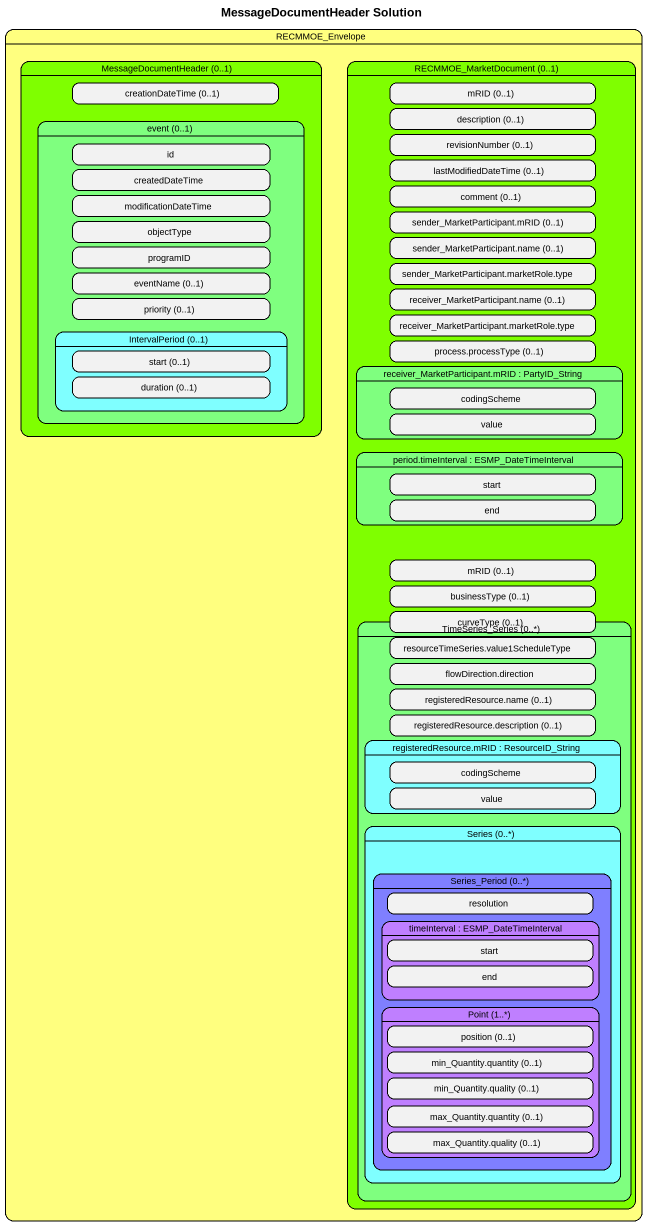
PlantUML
@startuml
title MessageDocumentHeader Solution
hide empty description
state RECMMOE_Envelope #FFFF7F {
  state "MessageDocumentHeader (0..1)" as MessageDocumentHeader_0_1 #7FFF00 {
    state "creationDateTime (0..1)" as creationDateTime_0_1
    state "event (0..1)" as event_0_1 #7FFF7F {
      state id
      state createdDateTime
      state modificationDateTime
      state objectType
      state programID
      state "eventName (0..1)" as eventName_0_1
      state "priority (0..1)" as priority_0_1
      state "IntervalPeriod (0..1)" as IntervalPeriod_0_1 #7FFFFF {
        state "start (0..1)" as start_0_1
        state "duration (0..1)" as duration_0_1
      }
    }
  }
  state "RECMMOE_MarketDocument (0..1)" as RECMMOE_MarketDocument_0_1 #7FFF00 {
    state "description (0..1)" as description_0_1
    state "mRID (0..1)" as mRID_0_1
    state "revisionNumber (0..1)" as revisionNumber_0_1
    state "comment (0..1)" as comment_0_1
    state "lastModifiedDateTime (0..1)" as lastModifiedDateTime_0_1
    state "sender_MarketParticipant.mRID (0..1)" as sender_MarketParticipant
    state "sender_MarketParticipant.name (0..1)" as sender_MarketParticipant_2
    state "sender_MarketParticipant.marketRole.type" as sender_MarketParticipant_3
    state "receiver_MarketParticipant.name (0..1)" as receiver_MarketParticipant
    state "process.processType (0..1)" as process_processType_0_1
    state "receiver_MarketParticipant.marketRole.type" as receiver_MarketParticipant_2
    state "receiver_MarketParticipant.mRID : PartyID_String" as receiver_MarketParticipant_3 #7FFF7F {
      state codingScheme
      state value
    }
    state "period.timeInterval : ESMP_DateTimeInterval" as period_timeInterval_ESMP #7FFF7F {
      state "end" as end_
      state "start" as start_
    }
    state "mRID (0..1)" as mRID_0_1_2
    state "curveType (0..1)" as curveType_0_1
    state "businessType (0..1)" as businessType_0_1
    state "TimeSeries_Series (0..*)" as TimeSeries_Series_0 #7FFF7F {
      state "resourceTimeSeries.value1ScheduleType" as resourceTimeSeries
      state "flowDirection.direction" as flowDirection_direction
      state "registeredResource.name (0..1)" as registeredResource_name_0_1
      state "registeredResource.description (0..1)" as registeredResource
      state "registeredResource.mRID : ResourceID_String" as registeredResource_mRID #7FFFFF {
        state "codingScheme" as codingScheme_2
        state "value" as value_2
      }
      state "Series (0..*)" as Series_0 #7FFFFF {
        state "Series_Period (0..*)" as Series_Period_0 #7F7FFF {
          state "timeInterval : ESMP_DateTimeInterval" as timeInterval_ESMP #BF7FFF {
            state "end" as end__2
            state "start" as start__2
          }
          state resolution
          state "Point (1..*)" as Point_1 #BF7FFF {
            state "position (0..1)" as position_0_1
            state "min_Quantity.quality (0..1)" as min_Quantity_quality_0_1
            state "min_Quantity.quantity (0..1)" as min_Quantity_quantity_0_1
            state "max_Quantity.quantity (0..1)" as max_Quantity_quantity_0_1
            state "max_Quantity.quality (0..1)" as max_Quantity_quality_0_1
          }
        }
      }
    }
  }
}
@enduml
